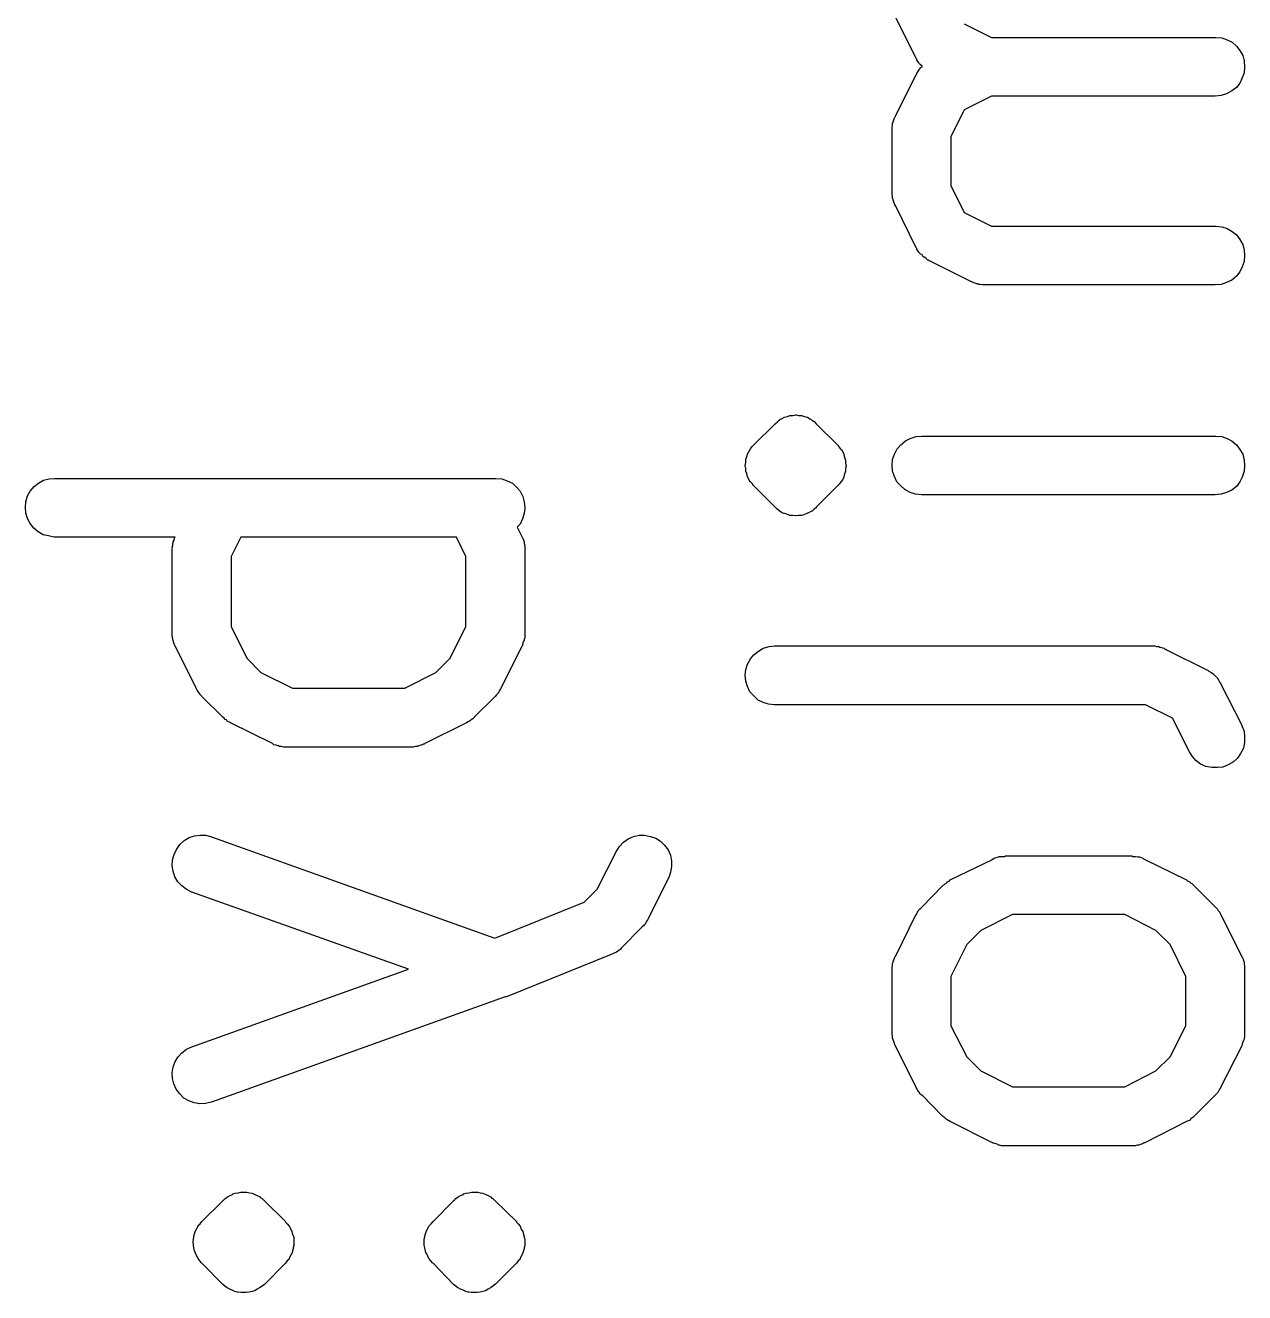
# Model space of a CAD drawing. Extents: x 99.2 to 141.2, y -118.7 to -76.
# Drawn here: x 99.639 to 101.714, y -102.989 to -100.834 of the extents above; entities that cross this region are included whole.
import ezdxf

# ---------------------------------------------------------------- set-up
doc = ezdxf.new("R2010")
doc.units = 0
doc.layers.add('BLACK', color=7, linetype='CONTINUOUS')

msp = doc.modelspace()

# ---------------------------------------------------------------- linework, layer by layer
at = {"layer": 'BLACK', "linetype": 'CONTINUOUS'}
for p, q in [((101.155, -100.89), (101.12, -100.819)), ((101.237, -100.831), (101.283, -100.854)), ((101.283, -100.854), (101.664, -100.854)), ((101.664, -100.854), (101.665, -100.854)), ((101.665, -100.854), (101.675, -100.855)), ((101.675, -100.855), (101.684, -100.858)), ((101.684, -100.858), (101.693, -100.862)), ((101.693, -100.862), (101.7, -100.869)), ((101.7, -100.869), (101.706, -100.876)), ((101.706, -100.876), (101.711, -100.885)), ((101.156, -100.891), (101.155, -100.89)), ((101.156, -100.892), (101.156, -100.891)), ((101.158, -100.895), (101.156, -100.892)), ((101.16, -100.898), (101.158, -100.895)), ((101.161, -100.899), (101.16, -100.898)), ((101.711, -100.885), (101.713, -100.894)), ((101.713, -100.894), (101.714, -100.904)), ((101.12, -100.988), (101.155, -100.917)), ((101.155, -100.917), (101.156, -100.916)), ((101.156, -100.915), (101.157, -100.914)), ((101.156, -100.916), (101.156, -100.915)), ((101.157, -100.914), (101.159, -100.911)), ((101.159, -100.911), (101.161, -100.908)), ((101.162, -100.9), (101.161, -100.899)), ((101.161, -100.908), (101.162, -100.907)), ((101.165, -100.903), (101.162, -100.9)), ((101.162, -100.906), (101.165, -100.904)), ((101.162, -100.907), (101.162, -100.906)), ((101.165, -100.904), (101.165, -100.903)), ((101.165, -100.904), (101.165, -100.904)), ((101.713, -100.914), (101.71, -100.923)), ((101.714, -100.904), (101.713, -100.914)), ((101.7, -100.939), (101.692, -100.945)), ((101.706, -100.932), (101.7, -100.939)), ((101.71, -100.923), (101.706, -100.932)), ((101.283, -100.954), (101.237, -100.977)), ((101.664, -100.954), (101.283, -100.954)), ((101.674, -100.953), (101.664, -100.954)), ((101.683, -100.95), (101.674, -100.953)), ((101.692, -100.945), (101.683, -100.95)), ((101.237, -100.977), (101.214, -101.023)), ((101.114, -101.007), (101.115, -101.004)), ((101.115, -101), (101.116, -100.999)), ((101.115, -101.004), (101.115, -101)), ((101.116, -100.997), (101.117, -100.994)), ((101.116, -100.999), (101.116, -100.997)), ((101.117, -100.994), (101.118, -100.991)), ((101.118, -100.991), (101.119, -100.99)), ((101.119, -100.99), (101.12, -100.988)), ((101.114, -101.009), (101.114, -101.007)), ((101.114, -101.01), (101.114, -101.009)), ((101.114, -101.011), (101.114, -101.01)), ((101.114, -101.118), (101.114, -101.011)), ((101.214, -101.023), (101.214, -101.106)), ((101.214, -101.106), (101.237, -101.152)), ((101.114, -101.119), (101.114, -101.118)), ((101.114, -101.121), (101.114, -101.119)), ((101.115, -101.124), (101.114, -101.121)), ((101.115, -101.128), (101.115, -101.124)), ((101.116, -101.129), (101.115, -101.128)), ((101.116, -101.13), (101.116, -101.129)), ((101.117, -101.134), (101.116, -101.13)), ((101.118, -101.137), (101.117, -101.134)), ((101.119, -101.138), (101.118, -101.137)), ((101.119, -101.14), (101.119, -101.138)), ((101.12, -101.14), (101.119, -101.14)), ((101.155, -101.212), (101.12, -101.14)), ((101.237, -101.152), (101.283, -101.175)), ((101.283, -101.175), (101.664, -101.175)), ((101.664, -101.175), (101.665, -101.175)), ((101.665, -101.175), (101.675, -101.176)), ((101.675, -101.176), (101.684, -101.179)), ((101.684, -101.179), (101.693, -101.184)), ((101.693, -101.184), (101.7, -101.19)), ((101.7, -101.19), (101.706, -101.198)), ((101.706, -101.198), (101.711, -101.206)), ((101.156, -101.213), (101.155, -101.212)), ((101.156, -101.214), (101.156, -101.213)), ((101.158, -101.217), (101.156, -101.214)), ((101.16, -101.22), (101.158, -101.217)), ((101.161, -101.221), (101.16, -101.22)), ((101.162, -101.222), (101.161, -101.221)), ((101.165, -101.224), (101.162, -101.222)), ((101.711, -101.206), (101.713, -101.216)), ((101.713, -101.216), (101.714, -101.225)), ((101.167, -101.227), (101.165, -101.224)), ((101.168, -101.228), (101.167, -101.227)), ((101.169, -101.228), (101.168, -101.228)), ((101.172, -101.23), (101.169, -101.228)), ((101.175, -101.233), (101.172, -101.23)), ((101.176, -101.233), (101.175, -101.233)), ((101.177, -101.234), (101.176, -101.233)), ((101.178, -101.234), (101.177, -101.234)), ((101.249, -101.27), (101.178, -101.234)), ((101.713, -101.235), (101.71, -101.244)), ((101.714, -101.225), (101.713, -101.235)), ((101.7, -101.26), (101.692, -101.267)), ((101.706, -101.253), (101.7, -101.26)), ((101.71, -101.244), (101.706, -101.253)), ((101.25, -101.27), (101.249, -101.27)), ((101.252, -101.271), (101.25, -101.27)), ((101.255, -101.272), (101.252, -101.271)), ((101.258, -101.273), (101.255, -101.272)), ((101.26, -101.273), (101.258, -101.273)), ((101.261, -101.274), (101.26, -101.273)), ((101.264, -101.274), (101.261, -101.274)), ((101.268, -101.275), (101.264, -101.274)), ((101.269, -101.275), (101.268, -101.275)), ((101.271, -101.275), (101.269, -101.275)), ((101.664, -101.275), (101.271, -101.275)), ((101.271, -101.275), (101.271, -101.275)), ((101.674, -101.274), (101.664, -101.275)), ((101.683, -101.271), (101.674, -101.274)), ((101.692, -101.267), (101.683, -101.271)), ((100.923, -101.504), (100.927, -101.502)), ((100.927, -101.502), (100.931, -101.5)), ((100.931, -101.5), (100.936, -101.499)), ((100.931, -101.5), (100.931, -101.5)), ((100.931, -101.5), (100.931, -101.5)), ((100.936, -101.499), (100.94, -101.497)), ((100.94, -101.497), (100.941, -101.497)), ((100.941, -101.497), (100.941, -101.497)), ((100.941, -101.497), (100.945, -101.497)), ((100.945, -101.497), (100.95, -101.496)), ((100.95, -101.496), (100.951, -101.496)), ((100.95, -101.496), (100.95, -101.496)), ((100.951, -101.496), (100.955, -101.497)), ((100.955, -101.497), (100.96, -101.497)), ((100.96, -101.497), (100.96, -101.497)), ((100.96, -101.497), (100.96, -101.497)), ((100.96, -101.497), (100.965, -101.499)), ((100.965, -101.499), (100.969, -101.5)), ((100.969, -101.5), (100.969, -101.5)), ((100.969, -101.5), (100.97, -101.5)), ((100.97, -101.5), (100.974, -101.503)), ((100.879, -101.547), (100.915, -101.511)), ((100.915, -101.511), (100.919, -101.508)), ((100.915, -101.511), (100.915, -101.511)), ((100.915, -101.511), (100.915, -101.511)), ((100.915, -101.511), (100.915, -101.511)), ((100.915, -101.511), (100.915, -101.511)), ((100.919, -101.508), (100.922, -101.505)), ((100.922, -101.505), (100.923, -101.505)), ((100.923, -101.505), (100.923, -101.504)), ((100.974, -101.503), (100.978, -101.505)), ((100.978, -101.505), (100.978, -101.505)), ((100.978, -101.505), (100.978, -101.505)), ((100.978, -101.505), (100.982, -101.508)), ((100.982, -101.508), (100.985, -101.511)), ((100.985, -101.511), (101.021, -101.547)), ((101.129, -101.547), (101.137, -101.54)), ((101.137, -101.54), (101.145, -101.536)), ((101.145, -101.536), (101.155, -101.533)), ((101.155, -101.533), (101.164, -101.532)), ((101.164, -101.532), (101.664, -101.532)), ((101.664, -101.532), (101.665, -101.532)), ((101.665, -101.532), (101.675, -101.533)), ((101.675, -101.533), (101.684, -101.536)), ((101.684, -101.536), (101.693, -101.541)), ((101.693, -101.541), (101.7, -101.547)), ((100.865, -101.572), (100.867, -101.567)), ((100.867, -101.567), (100.868, -101.563)), ((100.868, -101.563), (100.871, -101.558)), ((100.868, -101.563), (100.868, -101.563)), ((100.868, -101.563), (100.868, -101.563)), ((100.868, -101.563), (100.868, -101.563)), ((100.868, -101.563), (100.868, -101.563)), ((100.871, -101.558), (100.873, -101.554)), ((100.871, -101.558), (100.871, -101.558)), ((100.873, -101.554), (100.876, -101.55)), ((100.873, -101.554), (100.873, -101.554)), ((100.873, -101.554), (100.873, -101.554)), ((100.873, -101.554), (100.873, -101.554)), ((100.873, -101.554), (100.873, -101.554)), ((100.876, -101.55), (100.879, -101.547)), ((100.876, -101.55), (100.876, -101.55)), ((101.021, -101.547), (101.021, -101.547)), ((101.021, -101.547), (101.021, -101.547)), ((101.021, -101.547), (101.021, -101.547)), ((101.021, -101.547), (101.021, -101.547)), ((101.021, -101.547), (101.021, -101.547)), ((101.021, -101.547), (101.021, -101.547)), ((101.021, -101.547), (101.022, -101.547)), ((101.022, -101.547), (101.024, -101.551)), ((101.024, -101.551), (101.027, -101.555)), ((101.027, -101.555), (101.027, -101.555)), ((101.027, -101.555), (101.028, -101.555)), ((101.028, -101.555), (101.028, -101.555)), ((101.028, -101.555), (101.028, -101.555)), ((101.028, -101.555), (101.03, -101.559)), ((101.03, -101.559), (101.032, -101.563)), ((101.032, -101.563), (101.032, -101.563)), ((101.032, -101.563), (101.032, -101.563)), ((101.032, -101.563), (101.032, -101.563)), ((101.032, -101.563), (101.032, -101.564)), ((101.032, -101.564), (101.033, -101.568)), ((101.115, -101.572), (101.118, -101.563)), ((101.118, -101.563), (101.123, -101.554)), ((101.123, -101.554), (101.129, -101.547)), ((101.7, -101.547), (101.706, -101.555)), ((101.706, -101.555), (101.711, -101.563)), ((101.711, -101.563), (101.713, -101.573)), ((100.864, -101.582), (100.865, -101.577)), ((100.865, -101.587), (100.864, -101.582)), ((100.864, -101.582), (100.864, -101.582)), ((100.864, -101.582), (100.864, -101.582)), ((100.864, -101.582), (100.864, -101.582)), ((100.864, -101.582), (100.864, -101.582)), ((100.865, -101.577), (100.865, -101.572)), ((100.865, -101.572), (100.865, -101.572)), ((100.865, -101.572), (100.865, -101.572)), ((100.865, -101.572), (100.865, -101.572)), ((100.865, -101.572), (100.865, -101.572)), ((100.865, -101.591), (100.865, -101.587)), ((101.033, -101.568), (101.035, -101.573)), ((101.035, -101.573), (101.035, -101.573)), ((101.035, -101.573), (101.035, -101.573)), ((101.035, -101.573), (101.035, -101.573)), ((101.035, -101.573), (101.035, -101.573)), ((101.035, -101.573), (101.035, -101.578)), ((101.035, -101.578), (101.036, -101.582)), ((101.036, -101.583), (101.035, -101.587)), ((101.035, -101.587), (101.035, -101.592)), ((101.036, -101.582), (101.036, -101.582)), ((101.036, -101.582), (101.036, -101.582)), ((101.036, -101.582), (101.036, -101.583)), ((101.036, -101.583), (101.036, -101.583)), ((101.114, -101.582), (101.115, -101.572)), ((101.115, -101.592), (101.114, -101.582)), ((101.713, -101.573), (101.714, -101.582)), ((101.714, -101.582), (101.713, -101.592)), ((99.6616, -101.612), (99.6702, -101.607)), ((99.6702, -101.607), (99.6796, -101.605)), ((99.6796, -101.605), (99.6893, -101.604)), ((99.6893, -101.604), (100.439, -101.604)), ((100.439, -101.604), (100.44, -101.604)), ((100.44, -101.604), (100.45, -101.605)), ((100.45, -101.605), (100.459, -101.608)), ((100.459, -101.608), (100.468, -101.612)), ((100.865, -101.592), (100.865, -101.591)), ((100.865, -101.591), (100.865, -101.591)), ((100.867, -101.596), (100.865, -101.592)), ((100.865, -101.592), (100.865, -101.592)), ((100.865, -101.592), (100.865, -101.592)), ((100.868, -101.601), (100.867, -101.596)), ((100.87, -101.605), (100.868, -101.601)), ((100.868, -101.601), (100.868, -101.601)), ((100.868, -101.601), (100.868, -101.601)), ((100.868, -101.601), (100.868, -101.601)), ((100.868, -101.601), (100.868, -101.601)), ((100.872, -101.609), (100.87, -101.605)), ((100.872, -101.61), (100.872, -101.609)), ((100.872, -101.609), (100.872, -101.609)), ((100.873, -101.61), (100.872, -101.61)), ((100.872, -101.61), (100.872, -101.61)), ((100.876, -101.613), (100.873, -101.61)), ((101.027, -101.61), (101.024, -101.614)), ((101.03, -101.606), (101.027, -101.61)), ((101.027, -101.61), (101.027, -101.61)), ((101.027, -101.61), (101.027, -101.61)), ((101.027, -101.61), (101.027, -101.61)), ((101.027, -101.61), (101.027, -101.61)), ((101.032, -101.602), (101.03, -101.606)), ((101.033, -101.597), (101.032, -101.601)), ((101.032, -101.601), (101.032, -101.601)), ((101.032, -101.601), (101.032, -101.602)), ((101.032, -101.602), (101.032, -101.602)), ((101.032, -101.602), (101.032, -101.602)), ((101.035, -101.592), (101.033, -101.597)), ((101.035, -101.592), (101.035, -101.592)), ((101.035, -101.592), (101.035, -101.592)), ((101.035, -101.592), (101.035, -101.592)), ((101.035, -101.592), (101.035, -101.592)), ((101.118, -101.601), (101.115, -101.592)), ((101.122, -101.61), (101.118, -101.601)), ((101.129, -101.617), (101.122, -101.61)), ((101.706, -101.61), (101.7, -101.618)), ((101.71, -101.602), (101.706, -101.61)), ((101.713, -101.592), (101.71, -101.602)), ((99.6432, -101.634), (99.6478, -101.626)), ((99.6478, -101.626), (99.6541, -101.618)), ((99.6541, -101.618), (99.6616, -101.612)), ((100.468, -101.612), (100.475, -101.619)), ((100.475, -101.619), (100.481, -101.626)), ((100.481, -101.626), (100.486, -101.635)), ((100.878, -101.617), (100.876, -101.613)), ((100.879, -101.617), (100.878, -101.617)), ((100.915, -101.653), (100.879, -101.617)), ((100.879, -101.617), (100.879, -101.617)), ((100.879, -101.617), (100.879, -101.617)), ((100.879, -101.617), (100.879, -101.617)), ((100.879, -101.617), (100.879, -101.617)), ((100.879, -101.617), (100.879, -101.617)), ((100.879, -101.617), (100.879, -101.617)), ((101.021, -101.617), (100.985, -101.653)), ((101.024, -101.614), (101.021, -101.617)), ((101.024, -101.614), (101.024, -101.614)), ((101.136, -101.623), (101.129, -101.617)), ((101.145, -101.628), (101.136, -101.623)), ((101.154, -101.631), (101.145, -101.628)), ((101.164, -101.632), (101.154, -101.631)), ((101.674, -101.631), (101.664, -101.632)), ((101.683, -101.628), (101.674, -101.631)), ((101.692, -101.624), (101.683, -101.628)), ((101.7, -101.618), (101.692, -101.624)), ((99.6393, -101.653), (99.6403, -101.644)), ((99.6402, -101.663), (99.6393, -101.653)), ((99.6403, -101.644), (99.6432, -101.634)), ((100.486, -101.635), (100.488, -101.644)), ((100.488, -101.644), (100.489, -101.654)), ((100.918, -101.656), (100.915, -101.653)), ((100.985, -101.653), (100.985, -101.653)), ((100.985, -101.653), (100.985, -101.653)), ((100.985, -101.653), (100.985, -101.653)), ((100.985, -101.653), (100.985, -101.654)), ((101.664, -101.632), (101.164, -101.632)), ((101.164, -101.632), (101.164, -101.632)), ((99.6429, -101.672), (99.6402, -101.663)), ((99.6474, -101.681), (99.6429, -101.672)), ((100.485, -101.673), (100.481, -101.682)), ((100.488, -101.664), (100.485, -101.673)), ((100.489, -101.654), (100.488, -101.664)), ((100.922, -101.659), (100.918, -101.656)), ((100.926, -101.662), (100.922, -101.659)), ((100.922, -101.659), (100.922, -101.659)), ((100.922, -101.659), (100.922, -101.659)), ((100.93, -101.664), (100.926, -101.662)), ((100.931, -101.664), (100.93, -101.664)), ((100.935, -101.665), (100.931, -101.664)), ((100.931, -101.664), (100.931, -101.664)), ((100.94, -101.667), (100.935, -101.665)), ((100.945, -101.667), (100.94, -101.667)), ((100.94, -101.667), (100.94, -101.667)), ((100.94, -101.667), (100.94, -101.667)), ((100.949, -101.668), (100.945, -101.667)), ((100.95, -101.668), (100.949, -101.668)), ((100.955, -101.667), (100.95, -101.668)), ((100.95, -101.668), (100.95, -101.668)), ((100.959, -101.667), (100.955, -101.667)), ((100.96, -101.667), (100.959, -101.667)), ((100.959, -101.667), (100.959, -101.667)), ((100.964, -101.666), (100.96, -101.667)), ((100.969, -101.664), (100.964, -101.666)), ((100.973, -101.662), (100.969, -101.664)), ((100.969, -101.664), (100.969, -101.664)), ((100.969, -101.664), (100.969, -101.664)), ((100.977, -101.66), (100.973, -101.662)), ((100.978, -101.66), (100.977, -101.66)), ((100.977, -101.66), (100.977, -101.66)), ((100.981, -101.657), (100.978, -101.66)), ((100.985, -101.654), (100.981, -101.657)), ((99.6536, -101.689), (99.6474, -101.681)), ((99.661, -101.695), (99.6536, -101.689)), ((99.6696, -101.7), (99.661, -101.695)), ((100.481, -101.682), (100.476, -101.687)), ((100.476, -101.687), (100.484, -101.703)), ((99.6789, -101.702), (99.6696, -101.7)), ((99.6886, -101.704), (99.6789, -101.702)), ((99.6893, -101.704), (99.6886, -101.704)), ((99.8942, -101.704), (99.6893, -101.704)), ((99.8894, -101.721), (99.89, -101.718)), ((99.89, -101.718), (99.8904, -101.715)), ((99.8904, -101.715), (99.8908, -101.713)), ((99.8908, -101.713), (99.8911, -101.712)), ((99.8911, -101.712), (99.8923, -101.709)), ((99.8923, -101.709), (99.8933, -101.705)), ((99.8933, -101.705), (99.894, -101.704)), ((99.894, -101.704), (99.8942, -101.704)), ((100.006, -101.704), (99.9893, -101.737)), ((100.373, -101.704), (100.006, -101.704)), ((100.389, -101.737), (100.373, -101.704)), ((100.484, -101.703), (100.484, -101.703)), ((100.484, -101.703), (100.485, -101.705)), ((100.485, -101.705), (100.486, -101.706)), ((100.486, -101.706), (100.487, -101.709)), ((100.487, -101.709), (100.488, -101.712)), ((100.488, -101.712), (100.488, -101.714)), ((100.488, -101.714), (100.488, -101.715)), ((100.488, -101.715), (100.489, -101.719)), ((99.8893, -101.724), (99.8895, -101.723)), ((99.8893, -101.725), (99.8893, -101.724)), ((99.8893, -101.868), (99.8893, -101.725)), ((99.8895, -101.723), (99.8894, -101.721)), ((99.9893, -101.737), (99.9893, -101.856)), ((100.389, -101.856), (100.389, -101.737)), ((100.489, -101.719), (100.489, -101.722)), ((100.489, -101.722), (100.489, -101.724)), ((100.489, -101.724), (100.489, -101.725)), ((100.489, -101.725), (100.489, -101.868)), ((99.8894, -101.869), (99.8893, -101.868)), ((99.9893, -101.856), (100.016, -101.91)), ((100.362, -101.91), (100.389, -101.856)), ((100.489, -101.868), (100.489, -101.869)), ((99.8894, -101.871), (99.8894, -101.869)), ((99.8899, -101.874), (99.8894, -101.871)), ((99.8902, -101.878), (99.8899, -101.874)), ((99.8907, -101.879), (99.8902, -101.878)), ((99.8909, -101.88), (99.8907, -101.879)), ((99.8921, -101.884), (99.8909, -101.88)), ((99.8931, -101.887), (99.8921, -101.884)), ((99.8937, -101.888), (99.8931, -101.887)), ((99.8943, -101.89), (99.8937, -101.888)), ((99.8946, -101.89), (99.8943, -101.89)), ((99.9303, -101.962), (99.8946, -101.89)), ((100.484, -101.89), (100.448, -101.962)), ((100.485, -101.889), (100.484, -101.89)), ((100.486, -101.884), (100.485, -101.888)), ((100.485, -101.888), (100.485, -101.889)), ((100.487, -101.881), (100.486, -101.884)), ((100.488, -101.88), (100.487, -101.881)), ((100.489, -101.875), (100.488, -101.878)), ((100.488, -101.878), (100.488, -101.88)), ((100.489, -101.869), (100.489, -101.87)), ((100.489, -101.87), (100.489, -101.871)), ((100.489, -101.871), (100.489, -101.875)), ((100.895, -101.893), (100.905, -101.89)), ((100.905, -101.89), (100.914, -101.889)), ((100.914, -101.889), (101.557, -101.889)), ((101.557, -101.889), (101.558, -101.889)), ((101.558, -101.889), (101.559, -101.889)), ((101.559, -101.889), (101.561, -101.889)), ((101.561, -101.889), (101.564, -101.89)), ((101.564, -101.89), (101.568, -101.89)), ((101.568, -101.89), (101.569, -101.891)), ((100.016, -101.91), (100.04, -101.934)), ((100.338, -101.934), (100.362, -101.91)), ((100.868, -101.92), (100.873, -101.911)), ((100.873, -101.911), (100.879, -101.904)), ((100.879, -101.904), (100.887, -101.898)), ((100.887, -101.898), (100.895, -101.893)), ((101.569, -101.891), (101.57, -101.891)), ((101.57, -101.891), (101.574, -101.892)), ((101.574, -101.892), (101.577, -101.893)), ((101.577, -101.893), (101.578, -101.894)), ((101.578, -101.894), (101.58, -101.895)), ((101.58, -101.895), (101.651, -101.93)), ((100.864, -101.939), (100.865, -101.929)), ((100.865, -101.929), (100.868, -101.92)), ((101.651, -101.93), (101.652, -101.931)), ((101.652, -101.931), (101.652, -101.931)), ((101.652, -101.931), (101.653, -101.932)), ((101.653, -101.932), (101.657, -101.934)), ((100.04, -101.934), (100.094, -101.961)), ((100.285, -101.961), (100.338, -101.934)), ((100.865, -101.949), (100.864, -101.939)), ((100.868, -101.958), (100.865, -101.949)), ((101.657, -101.934), (101.66, -101.936)), ((101.66, -101.936), (101.661, -101.937)), ((101.661, -101.937), (101.661, -101.937)), ((101.661, -101.937), (101.664, -101.94)), ((101.664, -101.94), (101.667, -101.943)), ((101.667, -101.943), (101.667, -101.944)), ((101.667, -101.944), (101.668, -101.944)), ((101.668, -101.944), (101.67, -101.948)), ((101.67, -101.948), (101.672, -101.951)), ((101.672, -101.951), (101.673, -101.952)), ((101.673, -101.952), (101.673, -101.953)), ((101.673, -101.953), (101.709, -102.024)), ((99.9318, -101.964), (99.9303, -101.962)), ((99.9331, -101.967), (99.9318, -101.964)), ((99.9344, -101.968), (99.9331, -101.967)), ((99.9355, -101.97), (99.9344, -101.968)), ((99.9374, -101.972), (99.9355, -101.97)), ((99.9392, -101.974), (99.9374, -101.972)), ((99.9396, -101.975), (99.9392, -101.974)), ((99.9754, -102.01), (99.9396, -101.975)), ((100.094, -101.961), (100.285, -101.961)), ((100.439, -101.975), (100.403, -102.01)), ((100.441, -101.972), (100.439, -101.975)), ((100.443, -101.97), (100.441, -101.972)), ((100.444, -101.969), (100.443, -101.97)), ((100.445, -101.967), (100.444, -101.969)), ((100.446, -101.965), (100.445, -101.967)), ((100.448, -101.962), (100.446, -101.965)), ((100.448, -101.962), (100.448, -101.962)), ((100.872, -101.967), (100.868, -101.958)), ((100.879, -101.974), (100.872, -101.967)), ((100.886, -101.981), (100.879, -101.974)), ((100.895, -101.985), (100.886, -101.981)), ((100.904, -101.988), (100.895, -101.985)), ((100.914, -101.989), (100.904, -101.988)), ((101.545, -101.989), (100.914, -101.989)), ((100.914, -101.989), (100.914, -101.989)), ((101.591, -102.012), (101.545, -101.989)), ((99.9775, -102.012), (99.9754, -102.01)), ((99.9795, -102.014), (99.9775, -102.012)), ((99.9813, -102.015), (99.9795, -102.014)), ((99.9829, -102.017), (99.9813, -102.015)), ((99.9854, -102.018), (99.9829, -102.017)), ((99.9877, -102.019), (99.9854, -102.018)), ((99.9884, -102.02), (99.9877, -102.019)), ((100.393, -102.018), (100.39, -102.02)), ((100.395, -102.017), (100.393, -102.018)), ((100.397, -102.016), (100.395, -102.017)), ((100.398, -102.015), (100.397, -102.016)), ((100.401, -102.013), (100.398, -102.015)), ((100.403, -102.011), (100.401, -102.013)), ((100.403, -102.01), (100.403, -102.011)), ((101.62, -102.069), (101.591, -102.012)), ((100.06, -102.055), (99.9884, -102.02)), ((100.39, -102.02), (100.319, -102.055)), ((101.709, -102.024), (101.709, -102.025)), ((101.709, -102.025), (101.713, -102.034)), ((101.713, -102.034), (101.714, -102.043)), ((100.061, -102.056), (100.06, -102.055)), ((100.062, -102.057), (100.061, -102.056)), ((100.066, -102.058), (100.062, -102.057)), ((100.069, -102.059), (100.066, -102.058)), ((100.07, -102.059), (100.069, -102.059)), ((100.072, -102.06), (100.07, -102.059)), ((100.075, -102.06), (100.072, -102.06)), ((100.079, -102.061), (100.075, -102.06)), ((100.08, -102.061), (100.079, -102.061)), ((100.081, -102.061), (100.08, -102.061)), ((100.082, -102.061), (100.081, -102.061)), ((100.296, -102.061), (100.082, -102.061)), ((100.298, -102.061), (100.296, -102.061)), ((100.299, -102.061), (100.298, -102.061)), ((100.303, -102.06), (100.299, -102.061)), ((100.306, -102.06), (100.303, -102.06)), ((100.308, -102.059), (100.306, -102.06)), ((100.309, -102.059), (100.308, -102.059)), ((100.312, -102.058), (100.309, -102.059)), ((100.315, -102.057), (100.312, -102.058)), ((100.317, -102.056), (100.315, -102.057)), ((100.318, -102.056), (100.317, -102.056)), ((100.319, -102.055), (100.318, -102.056)), ((101.714, -102.053), (101.712, -102.063)), ((101.714, -102.043), (101.714, -102.053)), ((101.625, -102.077), (101.62, -102.069)), ((101.631, -102.084), (101.625, -102.077)), ((101.639, -102.09), (101.631, -102.084)), ((101.702, -102.08), (101.695, -102.086)), ((101.707, -102.072), (101.702, -102.08)), ((101.712, -102.063), (101.707, -102.072)), ((101.648, -102.094), (101.639, -102.09)), ((101.658, -102.096), (101.648, -102.094)), ((101.668, -102.096), (101.658, -102.096)), ((101.677, -102.095), (101.668, -102.096)), ((101.686, -102.091), (101.677, -102.095)), ((101.695, -102.086), (101.686, -102.091)), ((99.918, -102.215), (99.9272, -102.212)), ((99.9272, -102.212), (99.9369, -102.211)), ((99.9369, -102.211), (99.9466, -102.211)), ((99.9466, -102.211), (99.9561, -102.214)), ((100.665, -102.217), (100.674, -102.213)), ((100.674, -102.213), (100.684, -102.211)), ((100.684, -102.211), (100.693, -102.211)), ((100.693, -102.211), (100.703, -102.213)), ((100.703, -102.213), (100.712, -102.216)), ((99.8923, -102.244), (99.8965, -102.235)), ((99.8965, -102.235), (99.9024, -102.227)), ((99.9024, -102.227), (99.9097, -102.22)), ((99.9097, -102.22), (99.918, -102.215)), ((99.9561, -102.214), (100.438, -102.386)), ((100.645, -102.238), (100.65, -102.23)), ((100.65, -102.23), (100.657, -102.223)), ((100.657, -102.223), (100.665, -102.217)), ((100.712, -102.216), (100.72, -102.221)), ((100.72, -102.221), (100.727, -102.228)), ((100.727, -102.228), (100.733, -102.236)), ((99.8893, -102.263), (99.8899, -102.253)), ((99.8899, -102.253), (99.8923, -102.244)), ((100.612, -102.303), (100.645, -102.238)), ((100.645, -102.238), (100.645, -102.238)), ((100.733, -102.236), (100.737, -102.245)), ((100.737, -102.245), (100.739, -102.255)), ((100.739, -102.255), (100.739, -102.264)), ((101.213, -102.287), (101.285, -102.252)), ((101.285, -102.252), (101.285, -102.251)), ((101.285, -102.251), (101.287, -102.251)), ((101.287, -102.251), (101.288, -102.25)), ((101.288, -102.25), (101.291, -102.249)), ((101.291, -102.249), (101.295, -102.248)), ((101.295, -102.248), (101.296, -102.248)), ((101.296, -102.248), (101.297, -102.247)), ((101.297, -102.247), (101.301, -102.247)), ((101.301, -102.247), (101.304, -102.247)), ((101.304, -102.247), (101.306, -102.247)), ((101.306, -102.247), (101.307, -102.246)), ((101.307, -102.246), (101.521, -102.246)), ((101.521, -102.246), (101.522, -102.246)), ((101.522, -102.246), (101.524, -102.247)), ((101.524, -102.247), (101.525, -102.247)), ((101.525, -102.247), (101.528, -102.247)), ((101.528, -102.247), (101.532, -102.248)), ((101.532, -102.248), (101.533, -102.248)), ((101.533, -102.248), (101.535, -102.248)), ((101.535, -102.248), (101.538, -102.249)), ((101.538, -102.249), (101.541, -102.25)), ((101.541, -102.25), (101.542, -102.251)), ((101.542, -102.251), (101.544, -102.252)), ((101.544, -102.252), (101.615, -102.287)), ((99.8907, -102.272), (99.8893, -102.263)), ((99.8939, -102.282), (99.8907, -102.272)), ((100.737, -102.274), (100.734, -102.283)), ((100.739, -102.264), (100.737, -102.274)), ((99.8988, -102.29), (99.8939, -102.282)), ((99.9053, -102.297), (99.8988, -102.29)), ((99.913, -102.303), (99.9053, -102.297)), ((100.734, -102.283), (100.698, -102.355)), ((101.165, -102.333), (101.2, -102.297)), ((101.2, -102.297), (101.201, -102.296)), ((101.201, -102.296), (101.203, -102.295)), ((101.203, -102.295), (101.205, -102.293)), ((101.205, -102.293), (101.207, -102.292)), ((101.207, -102.292), (101.208, -102.29)), ((101.208, -102.29), (101.211, -102.289)), ((101.211, -102.289), (101.213, -102.287)), ((101.615, -102.287), (101.616, -102.288)), ((101.616, -102.288), (101.618, -102.289)), ((101.618, -102.289), (101.621, -102.291)), ((101.621, -102.291), (101.622, -102.292)), ((101.622, -102.292), (101.624, -102.293)), ((101.624, -102.293), (101.626, -102.295)), ((101.626, -102.295), (101.628, -102.297)), ((101.628, -102.297), (101.664, -102.333)), ((99.9218, -102.308), (99.913, -102.303)), ((99.9225, -102.308), (99.9218, -102.308)), ((100.291, -102.439), (99.9225, -102.308)), ((100.59, -102.325), (100.612, -102.303)), ((100.438, -102.386), (100.59, -102.325)), ((101.156, -102.345), (101.157, -102.343)), ((101.157, -102.343), (101.158, -102.34)), ((101.158, -102.34), (101.16, -102.338)), ((101.16, -102.338), (101.161, -102.337)), ((101.161, -102.337), (101.163, -102.335)), ((101.163, -102.335), (101.165, -102.333)), ((101.664, -102.333), (101.664, -102.333)), ((101.664, -102.333), (101.666, -102.335)), ((101.666, -102.335), (101.668, -102.337)), ((101.668, -102.337), (101.669, -102.339)), ((101.669, -102.339), (101.671, -102.341)), ((101.671, -102.341), (101.672, -102.343)), ((101.672, -102.343), (101.673, -102.345)), ((100.693, -102.363), (100.691, -102.365)), ((100.694, -102.362), (100.693, -102.363)), ((100.695, -102.36), (100.694, -102.362)), ((100.696, -102.357), (100.695, -102.36)), ((100.698, -102.355), (100.696, -102.357)), ((100.698, -102.355), (100.698, -102.355)), ((101.12, -102.417), (101.155, -102.345)), ((101.155, -102.345), (101.156, -102.345)), ((101.319, -102.346), (101.265, -102.373)), ((101.51, -102.346), (101.319, -102.346)), ((101.563, -102.373), (101.51, -102.346)), ((101.673, -102.345), (101.709, -102.417)), ((100.689, -102.367), (100.653, -102.403)), ((100.691, -102.365), (100.689, -102.367)), ((101.265, -102.373), (101.241, -102.397)), ((101.587, -102.397), (101.563, -102.373)), ((100.653, -102.404), (100.645, -102.41)), ((100.653, -102.403), (100.653, -102.404)), ((101.241, -102.397), (101.214, -102.451)), ((101.614, -102.451), (101.587, -102.397)), ((100.636, -102.414), (100.458, -102.486)), ((100.645, -102.41), (100.636, -102.414)), ((101.115, -102.429), (101.116, -102.427)), ((101.115, -102.432), (101.115, -102.429)), ((101.116, -102.426), (101.117, -102.423)), ((101.116, -102.427), (101.116, -102.426)), ((101.117, -102.423), (101.118, -102.42)), ((101.118, -102.42), (101.119, -102.418)), ((101.119, -102.418), (101.12, -102.417)), ((101.709, -102.417), (101.709, -102.418)), ((101.709, -102.418), (101.71, -102.419)), ((101.71, -102.419), (101.711, -102.42)), ((101.711, -102.42), (101.712, -102.424)), ((101.712, -102.424), (101.713, -102.427)), ((101.713, -102.427), (101.713, -102.428)), ((101.713, -102.428), (101.713, -102.43)), ((99.9225, -102.571), (100.291, -102.439)), ((101.114, -102.436), (101.115, -102.432)), ((101.114, -102.437), (101.114, -102.436)), ((101.114, -102.439), (101.114, -102.437)), ((101.114, -102.546), (101.114, -102.439)), ((101.114, -102.439), (101.114, -102.439)), ((101.713, -102.43), (101.714, -102.433)), ((101.714, -102.433), (101.714, -102.436)), ((101.714, -102.436), (101.714, -102.438)), ((101.714, -102.438), (101.714, -102.439)), ((101.714, -102.439), (101.714, -102.546)), ((101.214, -102.451), (101.214, -102.535)), ((101.614, -102.535), (101.614, -102.451)), ((100.456, -102.486), (99.9561, -102.665)), ((100.457, -102.486), (100.456, -102.486)), ((100.458, -102.486), (100.457, -102.486)), ((100.457, -102.486), (100.457, -102.486)), ((101.214, -102.535), (101.241, -102.588)), ((101.587, -102.588), (101.614, -102.535)), ((101.114, -102.548), (101.114, -102.546)), ((101.114, -102.549), (101.114, -102.548)), ((101.115, -102.553), (101.114, -102.549)), ((101.115, -102.556), (101.115, -102.553)), ((101.116, -102.558), (101.115, -102.556)), ((101.116, -102.559), (101.116, -102.558)), ((101.713, -102.558), (101.712, -102.56)), ((101.714, -102.553), (101.713, -102.557)), ((101.713, -102.557), (101.713, -102.558)), ((101.714, -102.546), (101.714, -102.547)), ((101.714, -102.547), (101.714, -102.549)), ((101.714, -102.549), (101.714, -102.55)), ((101.714, -102.55), (101.714, -102.553)), ((99.9058, -102.581), (99.9136, -102.575)), ((99.9136, -102.575), (99.9225, -102.571)), ((101.117, -102.562), (101.116, -102.559)), ((101.118, -102.565), (101.117, -102.562)), ((101.119, -102.567), (101.118, -102.565)), ((101.119, -102.568), (101.119, -102.567)), ((101.12, -102.569), (101.119, -102.568)), ((101.155, -102.64), (101.12, -102.569)), ((101.709, -102.569), (101.673, -102.64)), ((101.71, -102.567), (101.709, -102.569)), ((101.711, -102.563), (101.71, -102.566)), ((101.71, -102.566), (101.71, -102.567)), ((101.712, -102.56), (101.711, -102.563)), ((99.8908, -102.605), (99.8942, -102.596)), ((99.8942, -102.596), (99.8992, -102.588)), ((99.8992, -102.588), (99.9058, -102.581)), ((101.241, -102.588), (101.265, -102.612)), ((101.563, -102.612), (101.587, -102.588)), ((99.8894, -102.615), (99.8908, -102.605)), ((99.8898, -102.625), (99.8894, -102.615)), ((101.265, -102.612), (101.319, -102.639)), ((101.51, -102.639), (101.563, -102.612)), ((99.8921, -102.634), (99.8898, -102.625)), ((99.8962, -102.643), (99.8921, -102.634)), ((99.9019, -102.651), (99.8962, -102.643)), ((101.157, -102.643), (101.155, -102.64)), ((101.158, -102.645), (101.157, -102.643)), ((101.319, -102.639), (101.51, -102.639)), ((101.671, -102.643), (101.67, -102.646)), ((101.673, -102.641), (101.671, -102.643)), ((101.673, -102.64), (101.673, -102.641)), ((99.9091, -102.658), (99.9019, -102.651)), ((99.9174, -102.663), (99.9091, -102.658)), ((99.9266, -102.666), (99.9174, -102.663)), ((99.9362, -102.668), (99.9266, -102.666)), ((99.9554, -102.665), (99.9459, -102.667)), ((99.9561, -102.665), (99.9554, -102.665)), ((101.159, -102.647), (101.158, -102.645)), ((101.16, -102.648), (101.159, -102.647)), ((101.162, -102.651), (101.16, -102.648)), ((101.164, -102.653), (101.162, -102.651)), ((101.165, -102.653), (101.164, -102.653)), ((101.2, -102.689), (101.165, -102.653)), ((101.664, -102.653), (101.628, -102.689)), ((101.666, -102.651), (101.664, -102.653)), ((101.668, -102.649), (101.666, -102.651)), ((101.669, -102.647), (101.668, -102.649)), ((101.67, -102.646), (101.669, -102.647)), ((99.9459, -102.667), (99.9362, -102.668)), ((101.203, -102.691), (101.2, -102.689)), ((101.205, -102.693), (101.203, -102.691)), ((101.206, -102.694), (101.205, -102.693)), ((101.208, -102.695), (101.206, -102.694)), ((101.21, -102.696), (101.208, -102.695)), ((101.213, -102.698), (101.21, -102.696)), ((101.285, -102.734), (101.213, -102.698)), ((101.213, -102.698), (101.213, -102.698)), ((101.615, -102.698), (101.544, -102.734)), ((101.618, -102.697), (101.615, -102.698)), ((101.62, -102.696), (101.618, -102.697)), ((101.622, -102.694), (101.62, -102.696)), ((101.623, -102.693), (101.622, -102.694)), ((101.626, -102.691), (101.623, -102.693)), ((101.628, -102.689), (101.626, -102.691)), ((101.628, -102.689), (101.628, -102.689)), ((101.286, -102.735), (101.285, -102.734)), ((101.287, -102.735), (101.286, -102.735)), ((101.291, -102.736), (101.287, -102.735)), ((101.294, -102.737), (101.291, -102.736)), ((101.295, -102.738), (101.294, -102.737)), ((101.297, -102.738), (101.295, -102.738)), ((101.3, -102.739), (101.297, -102.738)), ((101.304, -102.739), (101.3, -102.739)), ((101.305, -102.739), (101.304, -102.739)), ((101.306, -102.739), (101.305, -102.739)), ((101.307, -102.739), (101.306, -102.739)), ((101.521, -102.739), (101.307, -102.739)), ((101.523, -102.739), (101.521, -102.739)), ((101.524, -102.739), (101.523, -102.739)), ((101.528, -102.739), (101.524, -102.739)), ((101.531, -102.738), (101.528, -102.739)), ((101.533, -102.738), (101.531, -102.738)), ((101.534, -102.738), (101.533, -102.738)), ((101.537, -102.737), (101.534, -102.738)), ((101.54, -102.736), (101.537, -102.737)), ((101.542, -102.735), (101.54, -102.736)), ((101.543, -102.734), (101.542, -102.735)), ((101.544, -102.734), (101.543, -102.734)), ((99.9398, -102.868), (99.9754, -102.833)), ((99.9754, -102.833), (99.9756, -102.832)), ((99.9756, -102.832), (99.9756, -102.832)), ((99.9756, -102.832), (99.9756, -102.832)), ((99.9756, -102.832), (99.9759, -102.832)), ((99.9759, -102.832), (99.9795, -102.829)), ((99.9795, -102.829), (99.9832, -102.826)), ((99.9832, -102.826), (99.9833, -102.826)), ((99.9833, -102.826), (99.9835, -102.826)), ((99.9835, -102.826), (99.9876, -102.824)), ((99.9876, -102.824), (99.9918, -102.822)), ((99.9918, -102.822), (99.992, -102.822)), ((99.992, -102.822), (99.9921, -102.821)), ((99.9921, -102.821), (99.9966, -102.82)), ((99.9966, -102.82), (100.001, -102.819)), ((100.001, -102.819), (100.001, -102.819)), ((100.001, -102.819), (100.002, -102.819)), ((100.002, -102.819), (100.006, -102.818)), ((100.006, -102.818), (100.011, -102.818)), ((100.011, -102.818), (100.011, -102.818)), ((100.011, -102.818), (100.016, -102.818)), ((100.011, -102.818), (100.011, -102.818)), ((100.016, -102.818), (100.021, -102.819)), ((100.021, -102.819), (100.021, -102.819)), ((100.021, -102.819), (100.021, -102.819)), ((100.021, -102.819), (100.025, -102.82)), ((100.025, -102.82), (100.03, -102.822)), ((100.03, -102.822), (100.03, -102.822)), ((100.03, -102.822), (100.03, -102.822)), ((100.03, -102.822), (100.034, -102.824)), ((100.034, -102.824), (100.039, -102.826)), ((100.039, -102.826), (100.039, -102.826)), ((100.039, -102.826), (100.039, -102.827)), ((100.039, -102.827), (100.042, -102.829)), ((100.042, -102.829), (100.046, -102.833)), ((100.046, -102.833), (100.082, -102.868)), ((100.333, -102.868), (100.368, -102.833)), ((100.368, -102.833), (100.368, -102.832)), ((100.368, -102.832), (100.368, -102.832)), ((100.368, -102.832), (100.368, -102.832)), ((100.368, -102.832), (100.369, -102.832)), ((100.369, -102.832), (100.372, -102.829)), ((100.372, -102.829), (100.376, -102.826)), ((100.376, -102.826), (100.38, -102.824)), ((100.376, -102.826), (100.376, -102.826)), ((100.376, -102.826), (100.376, -102.826)), ((100.38, -102.824), (100.385, -102.822)), ((100.385, -102.821), (100.389, -102.82)), ((100.385, -102.822), (100.385, -102.821)), ((100.385, -102.822), (100.385, -102.822)), ((100.389, -102.82), (100.394, -102.819)), ((100.394, -102.819), (100.399, -102.818)), ((100.394, -102.819), (100.394, -102.819)), ((100.394, -102.819), (100.394, -102.819)), ((100.399, -102.818), (100.404, -102.818)), ((100.404, -102.818), (100.404, -102.818)), ((100.404, -102.818), (100.409, -102.818)), ((100.404, -102.818), (100.404, -102.818)), ((100.409, -102.818), (100.413, -102.819)), ((100.413, -102.819), (100.414, -102.819)), ((100.414, -102.819), (100.414, -102.819)), ((100.414, -102.819), (100.418, -102.82)), ((100.418, -102.82), (100.423, -102.822)), ((100.423, -102.822), (100.423, -102.822)), ((100.423, -102.822), (100.423, -102.822)), ((100.423, -102.822), (100.427, -102.824)), ((100.427, -102.824), (100.431, -102.826)), ((100.431, -102.826), (100.432, -102.826)), ((100.432, -102.826), (100.432, -102.827)), ((100.432, -102.827), (100.435, -102.829)), ((100.435, -102.829), (100.439, -102.833)), ((100.439, -102.833), (100.475, -102.868)), ((99.929, -102.884), (99.9312, -102.88)), ((99.9312, -102.88), (99.9334, -102.876)), ((99.9334, -102.876), (99.9335, -102.876)), ((99.9335, -102.876), (99.9335, -102.876)), ((99.9335, -102.876), (99.9336, -102.876)), ((99.9336, -102.875), (99.9367, -102.872)), ((99.9336, -102.876), (99.9336, -102.875)), ((99.9367, -102.872), (99.9396, -102.868)), ((99.9396, -102.868), (99.9398, -102.868)), ((99.9398, -102.868), (99.9398, -102.868)), ((99.9398, -102.868), (99.9398, -102.868)), ((100.082, -102.868), (100.082, -102.868)), ((100.082, -102.868), (100.082, -102.868)), ((100.082, -102.868), (100.082, -102.868)), ((100.082, -102.868), (100.082, -102.869)), ((100.082, -102.869), (100.082, -102.869)), ((100.082, -102.869), (100.082, -102.869)), ((100.082, -102.869), (100.082, -102.869)), ((100.082, -102.869), (100.085, -102.872)), ((100.085, -102.872), (100.088, -102.876)), ((100.088, -102.876), (100.088, -102.876)), ((100.088, -102.876), (100.088, -102.876)), ((100.088, -102.876), (100.088, -102.876)), ((100.088, -102.876), (100.088, -102.876)), ((100.088, -102.876), (100.091, -102.881)), ((100.091, -102.881), (100.093, -102.885)), ((100.322, -102.884), (100.324, -102.88)), ((100.324, -102.88), (100.326, -102.876)), ((100.326, -102.876), (100.327, -102.875)), ((100.326, -102.876), (100.326, -102.876)), ((100.326, -102.876), (100.326, -102.876)), ((100.326, -102.876), (100.326, -102.876)), ((100.327, -102.875), (100.33, -102.872)), ((100.33, -102.872), (100.333, -102.868)), ((100.333, -102.868), (100.333, -102.868)), ((100.333, -102.868), (100.333, -102.868)), ((100.333, -102.868), (100.333, -102.868)), ((100.475, -102.868), (100.475, -102.868)), ((100.475, -102.868), (100.475, -102.868)), ((100.475, -102.868), (100.475, -102.868)), ((100.475, -102.868), (100.475, -102.869)), ((100.475, -102.869), (100.475, -102.869)), ((100.475, -102.869), (100.475, -102.869)), ((100.475, -102.869), (100.475, -102.869)), ((100.475, -102.869), (100.478, -102.872)), ((100.478, -102.872), (100.481, -102.876)), ((100.481, -102.876), (100.481, -102.876)), ((100.481, -102.876), (100.481, -102.876)), ((100.481, -102.876), (100.481, -102.876)), ((100.481, -102.876), (100.481, -102.876)), ((100.481, -102.876), (100.483, -102.881)), ((100.483, -102.881), (100.486, -102.885)), ((99.925, -102.903), (99.9255, -102.898)), ((99.9254, -102.908), (99.925, -102.903)), ((99.925, -102.903), (99.925, -102.903)), ((99.925, -102.903), (99.925, -102.903)), ((99.925, -102.903), (99.925, -102.903)), ((99.925, -102.903), (99.925, -102.903)), ((99.9255, -102.898), (99.926, -102.894)), ((99.926, -102.894), (99.926, -102.893)), ((99.926, -102.893), (99.9261, -102.893)), ((99.926, -102.894), (99.926, -102.894)), ((99.926, -102.894), (99.926, -102.894)), ((99.9261, -102.893), (99.9274, -102.889)), ((99.9274, -102.889), (99.9288, -102.884)), ((99.9288, -102.884), (99.9289, -102.884)), ((99.9289, -102.884), (99.9289, -102.884)), ((99.9289, -102.884), (99.9289, -102.884)), ((99.9289, -102.884), (99.929, -102.884)), ((100.093, -102.885), (100.093, -102.885)), ((100.093, -102.885), (100.093, -102.885)), ((100.093, -102.885), (100.093, -102.885)), ((100.093, -102.885), (100.093, -102.885)), ((100.093, -102.885), (100.094, -102.89)), ((100.094, -102.89), (100.096, -102.894)), ((100.096, -102.894), (100.096, -102.894)), ((100.096, -102.894), (100.096, -102.894)), ((100.096, -102.894), (100.096, -102.894)), ((100.096, -102.894), (100.096, -102.894)), ((100.096, -102.894), (100.096, -102.899)), ((100.096, -102.899), (100.096, -102.904)), ((100.318, -102.898), (100.319, -102.894)), ((100.318, -102.903), (100.318, -102.898)), ((100.318, -102.908), (100.318, -102.903)), ((100.318, -102.903), (100.318, -102.903)), ((100.318, -102.903), (100.318, -102.903)), ((100.318, -102.903), (100.318, -102.903)), ((100.318, -102.903), (100.318, -102.903)), ((100.319, -102.893), (100.32, -102.889)), ((100.319, -102.894), (100.319, -102.893)), ((100.319, -102.893), (100.319, -102.893)), ((100.319, -102.894), (100.319, -102.894)), ((100.319, -102.894), (100.319, -102.894)), ((100.32, -102.889), (100.322, -102.884)), ((100.322, -102.884), (100.322, -102.884)), ((100.322, -102.884), (100.322, -102.884)), ((100.322, -102.884), (100.322, -102.884)), ((100.322, -102.884), (100.322, -102.884)), ((100.486, -102.885), (100.486, -102.885)), ((100.486, -102.885), (100.486, -102.885)), ((100.486, -102.885), (100.486, -102.885)), ((100.486, -102.885), (100.486, -102.885)), ((100.486, -102.885), (100.487, -102.89)), ((100.487, -102.89), (100.488, -102.894)), ((100.488, -102.894), (100.488, -102.894)), ((100.488, -102.894), (100.488, -102.894)), ((100.488, -102.894), (100.488, -102.894)), ((100.488, -102.894), (100.488, -102.894)), ((100.488, -102.894), (100.489, -102.899)), ((100.489, -102.899), (100.489, -102.904)), ((99.9259, -102.913), (99.9254, -102.908)), ((99.9273, -102.918), (99.9259, -102.913)), ((99.9259, -102.913), (99.9259, -102.913)), ((99.9259, -102.913), (99.9259, -102.913)), ((99.9259, -102.913), (99.9259, -102.913)), ((99.9259, -102.913), (99.9259, -102.913)), ((99.9286, -102.922), (99.9273, -102.918)), ((99.9287, -102.922), (99.9286, -102.922)), ((99.9286, -102.922), (99.9286, -102.922)), ((99.9286, -102.922), (99.9286, -102.922)), ((99.9309, -102.927), (99.9287, -102.922)), ((99.9287, -102.922), (99.9287, -102.922)), ((100.092, -102.923), (100.09, -102.927)), ((100.093, -102.923), (100.092, -102.923)), ((100.092, -102.923), (100.092, -102.923)), ((100.094, -102.918), (100.093, -102.923)), ((100.093, -102.923), (100.093, -102.923)), ((100.093, -102.923), (100.093, -102.923)), ((100.095, -102.914), (100.094, -102.918)), ((100.094, -102.918), (100.094, -102.918)), ((100.096, -102.909), (100.095, -102.913)), ((100.095, -102.913), (100.095, -102.914)), ((100.095, -102.914), (100.095, -102.914)), ((100.095, -102.914), (100.095, -102.914)), ((100.095, -102.914), (100.095, -102.914)), ((100.096, -102.904), (100.096, -102.904)), ((100.096, -102.904), (100.096, -102.904)), ((100.096, -102.904), (100.096, -102.904)), ((100.096, -102.904), (100.096, -102.904)), ((100.096, -102.904), (100.096, -102.909)), ((100.319, -102.913), (100.318, -102.908)), ((100.32, -102.918), (100.319, -102.913)), ((100.319, -102.913), (100.319, -102.913)), ((100.319, -102.913), (100.319, -102.913)), ((100.319, -102.913), (100.319, -102.913)), ((100.319, -102.913), (100.319, -102.913)), ((100.321, -102.922), (100.32, -102.918)), ((100.322, -102.922), (100.321, -102.922)), ((100.321, -102.922), (100.321, -102.922)), ((100.321, -102.922), (100.321, -102.922)), ((100.324, -102.927), (100.322, -102.922)), ((100.322, -102.922), (100.322, -102.922)), ((100.485, -102.923), (100.483, -102.927)), ((100.487, -102.918), (100.485, -102.923)), ((100.485, -102.923), (100.485, -102.923)), ((100.485, -102.923), (100.485, -102.923)), ((100.485, -102.923), (100.485, -102.923)), ((100.485, -102.923), (100.485, -102.923)), ((100.488, -102.914), (100.487, -102.918)), ((100.487, -102.918), (100.487, -102.918)), ((100.489, -102.909), (100.488, -102.913)), ((100.488, -102.913), (100.488, -102.914)), ((100.488, -102.914), (100.488, -102.914)), ((100.488, -102.914), (100.488, -102.914)), ((100.488, -102.914), (100.488, -102.914)), ((100.489, -102.904), (100.489, -102.904)), ((100.489, -102.904), (100.489, -102.904)), ((100.489, -102.904), (100.489, -102.904)), ((100.489, -102.904), (100.489, -102.904)), ((100.489, -102.904), (100.489, -102.909)), ((99.9331, -102.931), (99.9309, -102.927)), ((99.9332, -102.931), (99.9331, -102.931)), ((99.9331, -102.931), (99.9331, -102.931)), ((99.9333, -102.931), (99.9332, -102.931)), ((99.9332, -102.931), (99.9332, -102.931)), ((99.9363, -102.935), (99.9333, -102.931)), ((99.9392, -102.938), (99.9363, -102.935)), ((99.9393, -102.939), (99.9392, -102.938)), ((99.9394, -102.939), (99.9393, -102.939)), ((99.9393, -102.939), (99.9393, -102.939)), ((99.9393, -102.939), (99.9393, -102.939)), ((99.9396, -102.939), (99.9394, -102.939)), ((99.9394, -102.939), (99.9394, -102.939)), ((99.9394, -102.939), (99.9394, -102.939)), ((99.9754, -102.975), (99.9396, -102.939)), ((100.082, -102.939), (100.046, -102.975)), ((100.085, -102.935), (100.082, -102.939)), ((100.082, -102.939), (100.082, -102.939)), ((100.082, -102.939), (100.082, -102.939)), ((100.082, -102.939), (100.082, -102.939)), ((100.088, -102.932), (100.085, -102.935)), ((100.085, -102.935), (100.085, -102.935)), ((100.09, -102.927), (100.088, -102.931)), ((100.088, -102.931), (100.088, -102.931)), ((100.088, -102.931), (100.088, -102.932)), ((100.088, -102.932), (100.088, -102.932)), ((100.088, -102.932), (100.088, -102.932)), ((100.09, -102.927), (100.09, -102.927)), ((100.326, -102.931), (100.324, -102.927)), ((100.329, -102.935), (100.326, -102.931)), ((100.326, -102.931), (100.326, -102.931)), ((100.326, -102.931), (100.326, -102.931)), ((100.326, -102.931), (100.326, -102.931)), ((100.326, -102.931), (100.326, -102.931)), ((100.332, -102.938), (100.329, -102.935)), ((100.332, -102.939), (100.332, -102.938)), ((100.333, -102.939), (100.332, -102.939)), ((100.332, -102.939), (100.332, -102.939)), ((100.332, -102.939), (100.332, -102.939)), ((100.332, -102.939), (100.332, -102.939)), ((100.332, -102.939), (100.332, -102.939)), ((100.332, -102.939), (100.332, -102.939)), ((100.368, -102.975), (100.333, -102.939)), ((100.475, -102.939), (100.439, -102.975)), ((100.478, -102.935), (100.475, -102.939)), ((100.475, -102.939), (100.475, -102.939)), ((100.475, -102.939), (100.475, -102.939)), ((100.475, -102.939), (100.475, -102.939)), ((100.481, -102.932), (100.478, -102.935)), ((100.478, -102.935), (100.478, -102.935)), ((100.483, -102.927), (100.481, -102.931)), ((100.481, -102.931), (100.481, -102.931)), ((100.481, -102.931), (100.481, -102.932)), ((100.481, -102.932), (100.481, -102.932)), ((100.481, -102.932), (100.481, -102.932)), ((100.483, -102.927), (100.483, -102.927)), ((99.979, -102.978), (99.9754, -102.975)), ((99.9826, -102.981), (99.979, -102.978)), ((99.9828, -102.981), (99.9826, -102.981)), ((99.9829, -102.981), (99.9828, -102.981)), ((99.987, -102.983), (99.9829, -102.981)), ((99.9912, -102.985), (99.987, -102.983)), ((99.9913, -102.985), (99.9912, -102.985)), ((99.9915, -102.985), (99.9913, -102.985)), ((99.996, -102.987), (99.9915, -102.985)), ((100, -102.988), (99.996, -102.987)), ((100.001, -102.988), (100, -102.988)), ((100.006, -102.989), (100.001, -102.988)), ((100.001, -102.988), (100.001, -102.988)), ((100.01, -102.989), (100.006, -102.989)), ((100.011, -102.989), (100.01, -102.989)), ((100.01, -102.989), (100.01, -102.989)), ((100.015, -102.989), (100.011, -102.989)), ((100.02, -102.988), (100.015, -102.989)), ((100.025, -102.987), (100.02, -102.988)), ((100.02, -102.988), (100.02, -102.988)), ((100.02, -102.988), (100.02, -102.988)), ((100.029, -102.986), (100.025, -102.987)), ((100.03, -102.986), (100.029, -102.986)), ((100.029, -102.986), (100.029, -102.986)), ((100.034, -102.983), (100.03, -102.986)), ((100.038, -102.981), (100.034, -102.983)), ((100.042, -102.978), (100.038, -102.981)), ((100.038, -102.981), (100.038, -102.981)), ((100.038, -102.981), (100.038, -102.981)), ((100.046, -102.975), (100.042, -102.978)), ((100.046, -102.975), (100.046, -102.975)), ((100.046, -102.975), (100.046, -102.975)), ((100.046, -102.975), (100.046, -102.975)), ((100.046, -102.975), (100.046, -102.975)), ((100.372, -102.978), (100.368, -102.975)), ((100.375, -102.981), (100.372, -102.978)), ((100.376, -102.981), (100.375, -102.981)), ((100.38, -102.983), (100.376, -102.981)), ((100.376, -102.981), (100.376, -102.981)), ((100.384, -102.985), (100.38, -102.983)), ((100.389, -102.987), (100.384, -102.985)), ((100.384, -102.985), (100.384, -102.985)), ((100.384, -102.985), (100.384, -102.985)), ((100.393, -102.988), (100.389, -102.987)), ((100.394, -102.988), (100.393, -102.988)), ((100.398, -102.989), (100.394, -102.988)), ((100.394, -102.988), (100.394, -102.988)), ((100.403, -102.989), (100.398, -102.989)), ((100.408, -102.989), (100.403, -102.989)), ((100.403, -102.989), (100.403, -102.989)), ((100.403, -102.989), (100.403, -102.989)), ((100.413, -102.988), (100.408, -102.989)), ((100.418, -102.987), (100.413, -102.988)), ((100.413, -102.988), (100.413, -102.988)), ((100.413, -102.988), (100.413, -102.988)), ((100.422, -102.986), (100.418, -102.987)), ((100.427, -102.983), (100.422, -102.986)), ((100.422, -102.986), (100.422, -102.986)), ((100.422, -102.986), (100.422, -102.986)), ((100.431, -102.981), (100.427, -102.983)), ((100.435, -102.978), (100.431, -102.981)), ((100.431, -102.981), (100.431, -102.981)), ((100.431, -102.981), (100.431, -102.981)), ((100.438, -102.975), (100.435, -102.978)), ((100.439, -102.975), (100.438, -102.975)), ((100.439, -102.975), (100.439, -102.975)), ((100.439, -102.975), (100.439, -102.975)), ((100.439, -102.975), (100.439, -102.975))]:
    msp.add_line(p, q, dxfattribs=at)

doc.saveas('drawing.dxf')
